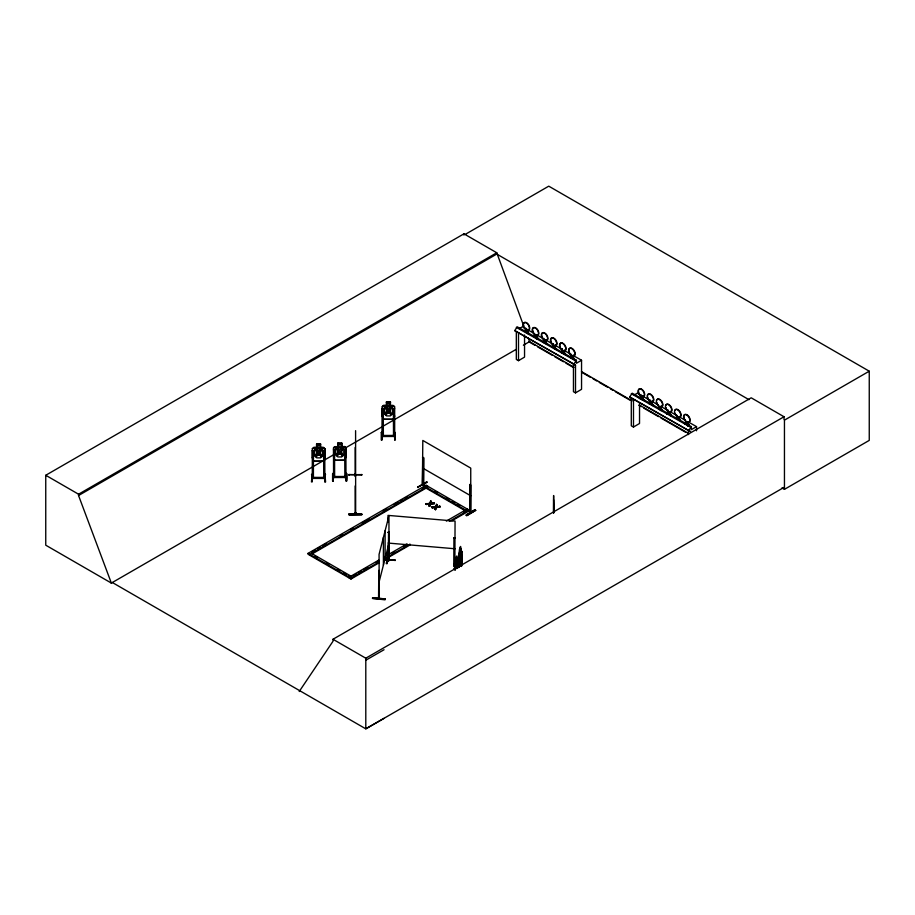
<?xml version="1.0" encoding="UTF-8"?>
<svg xmlns="http://www.w3.org/2000/svg" width="915" height="915" viewBox="0 0 915 915"><rect width="100%" height="100%" fill="white"/><g stroke="black" fill="none" stroke-linecap="round" stroke-linejoin="round"><path stroke-width="1.37" d="M528.115 329.514L528.195 333.392M537.025 339.03L537.197 335.897M546.278 339.785L545.9 343.617M555.371 344.921L555.313 349.061M564.532 353.922L564.452 350.056L564.372 354.002M573.636 359.16L573.533 355.18M651.789 404.865L652.178 401.033M679.433 416.428L679.525 420.408M688.515 422.799L688.16 425.544M349.015 474.53L349.015 475.102L349.015 474.508L361.734 474.896M361.734 475.057L361.734 474.462M543.304 342.633L543.933 338.459M552.992 347.311L553.015 343.582L552.729 347.345L554.479 348.203M562.085 351.211L562.096 348.718M570.686 358.04L571.177 355.1M640.729 394.571L640.82 398.437M649.822 399.706L649.192 403.881M658.892 408.559L658.892 406.077A4.392 2.562 59.5 0 0 662.769 405.597A4.392 2.562 59.5 0 0 660.55 399.947A4.392 2.562 59.5 0 0 656.696 400.312M667.984 409.966L668.076 414.072M676.688 418.933L677.066 416.348M686.239 424.103L686.147 421.472M388.966 559.728C389.779 559.442 388.074 562.176 388.555 560.026M388.36 559.831L388.555 559.019M372.531 598.376L385.032 599.84L385.135 598.856L372.531 597.884L385.124 598.913M385.124 599.336L372.519 598.433L372.542 597.827M459.25 566.843L461.069 562.382L461.389 558.333M459.387 566.854L461.206 562.405L461.526 558.356M457.18 567.7L456.528 565.173L457.1 559.889L456.345 564.864L455.819 563.011L455.51 563.731L455.807 568.764M687.989 425.91L688.423 425.258M456.059 568.638L456.322 566.431L457.02 568.135M469.624 512.366C471.122 508.992 469.578 513.967 470.539 512.846L470.745 484.939L469.933 484.47L469.624 512.434L469.933 484.47M469.933 512.148L470.745 512.617L470.745 468.114L422.81 440.447L422.387 485.11L422.81 457.26L423.634 457.729L423.634 485.407L423.005 484.939M454.675 569.141C454.172 566.774 457.077 550.155 456.608 559.534L457.088 565.859M458.587 565.379C456.128 567.815 461.858 535.264 460.382 550.521L460.874 556.835L459.467 562.919L458.975 561.364M459.57 552.683L459.044 566.591M355.169 474.816C356.564 479.128 353.201 471.5 355.603 474.816M355.146 485.957L355.157 514.379L355.592 512.629M379.222 597.792C377.54 596.832 380.674 597.621 378.558 598.879L378.799 570.491L379.222 598.799L379.073 554.364L388.978 515.648L388.898 560.723M379.233 570.525L378.638 571.143M388.543 532.427L388.337 560.735M387.994 532.198L389.138 532.29L387.937 532.45M388.154 559.808L386.954 563.629L386.244 563.571L387.788 557.441M388.635 556.206L386.954 563.629M388.154 558.699L388.726 556.354M387.869 558.859C390.613 557.853 388.555 561.833 388.04 559.854M379.348 597.278L378.593 597.792L379.279 597.221M379.233 598.204L379.165 598.787M383.705 559.637L395.166 560.152M453.932 537.826L455.064 537.917L453.932 537.826L453.76 565.779L453.794 564.475L454.858 564.898M453.76 565.779L454.08 564.429M453.989 565.802L455.201 565.607M454.275 569.359L455.167 565.15L454.275 569.359L454.972 569.416L455.11 566.602M455.338 565.676L454.366 569.221M379.073 582.043L388.978 543.327M689.292 426.23L689.292 425.075L688.034 425.486M429.673 506.395L430.599 503.57L434.419 503.078L434.419 503.65L430.599 504.142L429.673 506.395L428.952 505.972L430.725 500.94L431.445 501.935L430.725 503.673L434.419 503.65M435.506 509.758L436.432 506.933L440.252 506.441L436.432 507.516L435.506 509.758L434.785 508.763L435.529 507.001L431.766 507.024L432.452 507.997L435.529 507.573L436.558 504.314L437.279 505.309L436.558 504.314M428.952 505.972L430.725 500.94M436.558 504.886L435.654 507.104L431.766 507.608M455.853 558.493L456.436 557.086L455.853 559.625M459.627 549.469L460.222 548.074L459.627 550.613M455.029 563.274L457.443 557.761L456.768 559.362M461.549 560.929L461.217 548.748L460.542 550.35M458.815 554.261L461.217 548.748M458.884 557.59L458.884 567.277M457.923 560.964L457.763 560.266L457.923 567.883M461.709 551.951L461.549 551.242L461.709 564.406M323.361 461.149L324.745 457.775M312.37 457.786L313.662 461.251L323.453 461.251L324.882 457.786M345.87 456.86L344.486 460.154L334.787 460.348L333.506 456.882M393.141 419.184L394.674 415.833L393.244 419.299L383.454 419.299L382.161 415.833L382.161 406.706L383.488 405.482L386.336 405.482M430.599 504.142L431.445 501.363M434.785 509.346L435.529 507.573M437.279 504.725L436.558 506.464L440.252 506.441M417.64 487.249L427.031 481.782L417.595 487.295L427.031 482.365M418.041 487.02L418.098 487.581M660.63 410.343L661.305 409.954L660.802 410.275M573.453 364.044L573.453 391.723L575.501 392.878L575.501 365.199L514.71 330.612L517.227 326.815L576.404 360.247L576.404 363.278L581.551 360.236L572.916 355.363M575.501 365.199L573.888 364.044L576.404 360.247M629.68 396.984L690.47 431.583L629.68 396.984L632.196 393.198L691.374 426.63L691.374 429.661L696.521 426.619L689.132 422.444M688.858 430.427L691.374 426.63M423.634 457.729L423.416 485.636C425.109 485.133 421.186 483.051 423.325 484.573M470.848 511.657L470.253 511.782M312.084 474.073L312.164 481.942L311.466 481.942L312.084 474.462M333.209 473.169L332.591 473.696L332.591 481.038L333.3 481.038L333.3 476.235M332.591 481.016L333.209 480.89M382.218 435.151L383.339 435.151L383.374 436.444L383.236 408.513L382.093 408.513L381.955 439.989L381.246 439.989L381.269 432.589L381.864 432.509M381.841 439.898L381.955 432.074M527.543 333.563L528.161 333.3L525.473 331.951L525.759 328.188M355.157 475.091L355.031 475.743M554.959 348.958L555.085 345.092M561.696 352.755L561.81 348.89M312.164 477.138L312.164 478.408M312.164 478.145L324.882 478.145M323.464 477.138L324.882 477.138M333.3 477.241L346.007 477.241M381.955 435.185L382.218 436.524L394.537 436.444L394.399 435.105L393.519 435.151M344.589 476.235L346.007 476.235M344.589 477.241L345.744 477.207M312.37 448.739L313.708 447.446L316.544 447.446L316.544 444.038L320.719 444.118L320.582 447.641L322.663 448.773L322.663 455.132L320.582 457.855L316.682 457.855L314.6 455.132L314.6 448.773L316.682 447.641L316.682 444.152L320.582 444.233M312.518 448.785L313.765 447.641M333.643 447.87L334.89 446.646L337.807 446.646M382.298 406.832L383.557 405.677M534.452 337.155L534.554 333.495M573.19 359.16L573.248 355.352M685.873 421.598L685.964 423.942M313.41 477.424L313.502 478.454M382.093 436.192L394.674 436.192M381.99 435.471L394.674 435.437M323.601 477.138L323.727 478.476L323.601 450.466M324.711 477.424L312.164 477.39M324.711 478.431L312.301 478.408L312.301 450.466M324.882 478.408L324.745 448.693M333.426 477.241L334.707 477.241M334.535 476.509L346.007 476.486M334.627 477.55L334.57 449.562M519.285 328.622L522.374 326.804L533.468 333.071M536.499 339.03L537.734 338.024L537.734 338.882M516.323 331.768L516.323 359.446L518.496 360.682L524.547 357.113L524.547 334.97M563.754 354.437L564.978 353.419M575.501 392.878L581.551 389.31L581.551 360.236M634.255 395.006L637.343 393.187L649.673 400.152M639.391 398.585L640.877 397.716L640.877 398.871M660.31 410.412L661.785 409.531L662.037 410.824M660.561 410.549L662.037 409.68M631.293 398.151L631.293 425.83L633.477 427.053L639.528 423.485L639.528 402.726M666.646 413.992L668.133 413.111L668.385 414.118M666.898 414.129L668.385 413.26M684.82 424.251L686.296 423.382L686.547 424.388M687.817 425.944L689.292 425.075M422.81 484.939L422.547 484.195M423.748 484.401L423.256 485.591M466.284 515.259L475.205 509.609L466.227 514.79L466.73 515.66L475.64 510.364L466.73 515.66M466.227 515.374L475.217 510.044M111.401 583.095L45.75 545.191L45.75 475.274L463.962 233.828L496.765 252.769L523.609 325.694M465.197 234.412L548.76 186.168L869.25 371.193L869.25 440.39L784.452 489.342L781.982 487.924M45.75 475.274L78.553 494.214L496.765 252.769M384.037 718.355L365.794 728.832L112.351 582.512L111.356 583.072L78.553 495.518L496.765 254.061L748.985 399.683M111.356 583.072L333.964 454.561M345.104 448.121L515.957 349.484M523.38 345.195L529.579 341.615L574.06 367.304M379.256 562.714L350.983 579.035L308.035 554.25L308.035 553.381L426.047 485.247L468.995 510.032L468.995 510.902L451.781 520.841M311.729 552.111L315.412 549.984M317.871 548.565L320.33 547.147M322.789 545.729L326.472 543.601M340.003 535.79L342.462 534.371M351.063 529.408L353.522 527.989M362.123 523.014L369.5 518.759M383.03 510.947L386.713 508.82M394.091 504.565L397.773 502.438M400.232 501.008L402.692 499.59M405.151 498.172L407.61 496.754M422.364 488.233L424.823 486.814M312.244 553.838L426.573 487.832M378.741 560.129L349.233 577.159L349.233 578.028M384.883 556.583L407.015 543.807M446.348 521.093L467.245 509.026L467.245 509.895M352.916 575.901L356.61 573.774M359.069 572.355L361.528 570.937M363.987 569.507L367.67 567.38M376.282 562.416L378.741 560.998M392.26 553.186L394.72 551.768M403.321 546.804L405.78 545.386M463.562 512.023L466.021 510.604M308.035 553.381L350.983 578.177L379.256 561.844M384.174 559.008L409.989 544.105M449.322 521.39L468.995 510.032M384.174 559.877L409.989 544.974M299.205 691.523L332.991 641.278L332.991 639.265L751.204 397.808L784.018 416.748L784.018 419.573M332.991 639.265L365.794 658.205L784.018 416.748M869.25 371.193L784.452 420.157L784.452 489.342M784.018 487.375L365.794 728.832L365.794 658.205M365.794 660.218L384.037 649.742M389.138 532.29L388.921 560.289M454.858 565.905L455.064 521.093L387.994 515.385L387.994 522.293M355.649 475.182L355.112 475.8L355.592 475.079M355.592 513.292L355.592 512.549M543.636 338.63L543.636 342.21L546.186 343.48M561.81 352.481L564.441 353.773L562.085 352.447M573.248 358.943L570.891 357.616L570.891 354.025M649.627 403.412L649.524 399.866M676.78 415.273L676.883 418.818M378.799 598.17L378.799 570.491M393.519 435.105L393.519 436.524L393.393 408.513L394.537 408.513M454.961 565.87L453.863 565.756M652.166 404.75L651.88 401.205M430.725 503.09L434.419 503.078M425.933 503.662L429.695 503.639L425.933 504.234L429.821 503.159M425.933 504.234L429.695 504.211M440.252 507.024L436.432 507.516M431.766 507.024L435.654 506.521M334.627 476.543L333.334 476.521M658.811 408.536L658.617 406.203M469.955 511.073L470.699 511.519M470.379 512.8L470.299 511.76M388.04 558.836L389.138 558.962L388.337 559.728M355.157 447.481L355.169 475.903M349.015 474.702L361.722 474.611M349.027 513.83L361.734 513.875L361.734 514.756L349.027 514.813L349.027 513.921M361.734 514.653L349.027 514.813M386.336 402.165L390.511 402.165M390.511 405.482L393.198 405.482L394.674 406.775L394.674 439.989L395.372 439.989L394.754 432.509M394.537 406.82L393.141 405.597L383.488 405.482M382.093 408.776L383.236 408.776M393.393 408.776L394.537 408.776M394.674 432.074L394.788 439.898M381.246 432.646L381.955 432.646M394.674 432.646L395.36 432.589M383.374 435.723L393.256 435.723M341.844 443.215L337.669 443.135L337.669 446.612M337.807 443.318L341.707 443.318M341.707 446.646L344.543 446.531L346.007 447.732L346.007 456.962L344.578 460.348L334.787 460.268L333.643 456.86L333.643 447.79M334.89 446.726L344.486 446.726M320.719 447.446L323.418 447.446L324.882 448.727M313.708 447.526L323.418 447.526L324.745 448.773M333.426 449.814L334.57 449.814M344.726 449.814L345.87 449.814M312.301 450.729L313.445 450.729M323.601 450.729L324.745 450.729M313.662 461.251L323.453 461.171M346.007 473.696L346.716 473.673L346.716 481.038L346.007 481.038L346.099 473.169M324.882 474.027L324.997 481.85M311.466 474.611L312.164 474.611M324.882 474.611L325.58 474.611M334.707 476.772L344.589 476.772M333.334 477.527L346.007 477.493L345.87 447.778M313.582 477.687L323.464 477.687M324.997 474.508L325.58 481.942L324.882 481.942L324.905 474.027M553.621 499.762L554.055 512.491M344.863 476.155L344.589 477.493M334.833 446.612L333.506 447.835L333.563 477.573L333.472 476.509M456.059 561.524L456.059 562.096M388.154 558.802C387.034 561.467 388.692 558.562 389.001 559.054M383.911 559.477L395.097 560.392M387.994 543.053L455.064 548.771M344.863 477.527L344.726 449.562M459.433 549.263L459.604 552.717M458.792 554.181L458.449 556.206M457.717 567.426L457.614 558.219L457.5 567.826M455.659 558.276L455.27 570.068M454.949 564.498L453.76 564.772M313.445 477.138L313.41 478.431L313.445 450.466M528.012 333.22L525.473 331.951M546.186 343.491L543.636 342.21M571.166 357.582L573.533 358.897M688.412 425.269L688.229 421.735M355.1 474.874L355.02 474.233M346.648 473.627C347.243 483.749 345.47 483.28 346.099 473.558M537.185 338.367L534.554 337.075L536.911 338.413L536.911 334.821M676.78 418.853L678.541 419.722M686.742 424.423L688.503 425.281L687.325 422.753M537.162 335.165L543.327 338.642M545.798 340.037L553.198 344.223M555.657 345.607L561.821 349.095M564.292 350.491L570.457 353.968M652.143 401.548L658.308 405.025M660.767 406.42L666.932 409.897M665.788 407.301A4.392 2.562 59.5 0 0 670.615 412.047L676.803 415.479M679.262 416.863L685.427 420.351M516.323 327.353L575.501 360.785M643.622 399.272L643.874 400.564M680.211 419.939L679.959 420.66M687.382 424.857L689.041 425.795L689.041 424.926M631.293 393.725L690.47 427.168M514.71 330.612L573.888 364.044M422.501 457.443L423.325 457.912M469.624 484.653L470.436 485.122M475.171 509.586L475.663 510.433M423.325 485.579L422.501 485.122L422.719 483.875M581.482 371.582L632.151 400.839M639.562 405.116L688.995 433.653M528.87 341.787L535.046 345.355M537.517 346.774L552.328 355.329M554.799 356.759L563.446 361.745M565.916 363.175L573.316 367.453M581.963 372.439L590.61 377.426M593.08 378.856L596.786 380.995M599.245 382.424L607.892 387.411M610.362 388.841L612.833 390.259M615.303 391.689L630.115 400.244M638.762 405.231L641.232 406.66M643.702 408.079L658.514 416.634M660.985 418.063L685.678 432.315M422.81 468.125L470.745 495.793M435.197 491.389L437.667 492.808M446.291 497.794L448.762 499.213M452.456 501.351L454.927 502.781M457.386 504.199L459.856 505.618M430.725 501.523L431.445 501.935M428.952 505.4L429.673 505.823M434.785 508.763L435.506 509.186M311.535 553.381L350.983 576.153L350.983 577.022L348.512 575.592M315.229 556.377L317.699 557.807M326.323 562.782L328.794 564.212M337.418 569.187L339.888 570.617M343.582 572.744L346.053 574.174M346.007 447.812L344.543 446.531M643.131 399.683C641.381 388.738 645.83 404.533 640.443 398.322L640.443 394.742M461.08 548.726L461.274 565.733M457.306 557.75L457.717 558.356M382.298 415.822L383.557 419.184M528.081 337.635L529.579 341.615M355.592 475.16L355.603 475.823M355.02 512.709L355.603 513.372L355.661 512.709L355.661 514.356L355.592 430.668M696.521 426.619L696.521 430.771M688.423 430.427L688.423 434.579M686.296 423.382L686.296 424.537M679.136 416.6L679.136 420.179M671.13 415.959L670.878 414.667L670.878 415.524M670.055 415.044L670.34 411.304L670.329 415.021L667.698 413.729L667.698 410.137M668.133 413.111L668.133 414.266M661.785 409.531L661.785 410.4M652.955 405.7L652.704 404.396L652.704 405.265M633.477 399.386L633.477 427.053M574.323 359.847L574.071 358.554L574.071 359.412M565.241 353.556L565.241 354.711M556.148 349.576L555.897 348.283L555.897 349.153M553.621 513.212L553.621 495.53L553.484 512.789M547.067 344.452L546.815 343.148L546.815 344.017M545.992 339.957L545.992 343.537M537.986 338.161L537.986 339.316M528.893 334.181L528.641 332.888L528.641 333.746M527.829 329.686L527.829 333.266M518.496 333.003L518.496 360.682M470.116 511.142L470.07 512.171M463.962 233.828L463.962 235.121M461.972 551.31L461.972 565.15M461.549 563.697L461.549 566.465M460.542 546.941L460.519 550.533M459.319 557.647L459.319 567.334M458.621 556.194L458.621 566.534M458.198 560.323L458.198 567.243M456.768 555.954L456.734 559.557M456.608 567.025L456.608 560.666L455.681 562.851L455.681 566.671M454.949 564.532L454.847 570.011M439.566 506.052L439.566 506.624M433.733 502.678L433.733 503.261M432.452 507.425L432.452 507.997M427.797 487.123L427.797 486.254L309.785 554.387L309.785 555.256M426.619 504.051L426.619 504.634M426.047 485.247L426.047 486.105M395.086 559.98L395.074 560.563M393.244 419.299L383.454 419.299M388.383 544.311L388.36 560.838M387.937 547.891L387.937 560.129M385.112 530.757L385.112 558.436M383.408 537.414L383.408 565.093M350.983 578.177L350.983 579.035M341.844 443.135L341.844 446.612M341.707 443.237L341.707 446.726L343.788 447.858L343.788 454.217L341.707 456.94L337.807 456.94L335.725 454.217L335.725 447.858L337.807 446.726L337.807 443.237M333.117 477.298L333.117 480.97M324.882 448.647L324.882 457.866M312.37 448.659L312.37 457.866M78.553 494.214L78.553 495.518M568.878 350.193A4.392 2.562 59.5 0 1 572.012 348.386A4.392 2.562 59.5 0 1 575.158 353.75A4.392 2.562 59.5 0 1 572.012 355.558M571.2 354.974A4.392 2.562 59.5 0 1 568.981 351.188M560.209 347.094A4.392 2.562 59.5 0 1 562.656 343.114A4.392 2.562 59.5 0 1 565.882 349.736A4.392 2.562 59.5 0 1 560.712 348.123M551.127 341.97A4.392 2.562 59.5 0 1 553.575 337.978A4.392 2.562 59.5 0 1 556.789 344.6A4.392 2.562 59.5 0 1 551.619 342.988M543.945 339.579A4.392 2.562 59.5 0 1 542.355 332.911A4.392 2.562 59.5 0 1 547.605 336.663A4.392 2.562 59.5 0 1 544.757 340.163M523.872 326.563A4.392 2.562 59.5 0 1 526.319 322.583A4.392 2.562 59.5 0 1 529.533 329.206A4.392 2.562 59.5 0 1 524.364 327.593M683.951 417.572A4.392 2.562 59.5 0 1 686.719 414.621A4.392 2.562 59.5 0 1 690.116 420.431A4.392 2.562 59.5 0 1 686.17 421.358M685.415 420.568A4.392 2.562 59.5 0 1 684.271 418.613M674.87 410.583A4.392 2.562 59.5 0 1 678.713 410.217A4.392 2.562 59.5 0 1 680.932 415.868A4.392 2.562 59.5 0 1 677.089 416.222M676.334 415.444A4.392 2.562 59.5 0 1 675.179 413.477M647.511 396.046A4.392 2.562 59.5 0 1 650.645 394.239A4.392 2.562 59.5 0 1 653.79 399.592A4.392 2.562 59.5 0 1 650.645 401.411M649.833 400.827A4.392 2.562 59.5 0 1 647.614 397.041M665.788 405.448A4.392 2.562 59.5 0 1 670.615 406.168A4.392 2.562 59.5 0 1 670.615 412.047M658.16 405.173A4.392 2.562 59.5 0 1 656.696 402.165M641.564 396.275A4.392 2.562 59.5 0 1 638.613 389.79A4.392 2.562 59.5 0 1 643.577 391.082A4.392 2.562 59.5 0 1 643.131 396.687M661.259 406.168L660.973 409.92L661.259 406.168M459.284 554.719L459.902 557.155L459.261 562.736L460.096 557.407C461.606 566.431 460.817 539.839 460.119 555.851L459.604 553.987L459.284 554.719M355.031 513.635L355.729 514.219L355.031 513.635M322.286 456.471L320.936 456.585L318.649 453.291C317.128 458.289 311.878 457.626 317.757 452.548C312.209 447.744 317.025 447.012 318.58 451.77C320.09 447.023 325.191 447.698 319.484 452.57L322.286 456.471M343.411 455.567L342.061 455.67L339.774 452.387C337.99 457.443 333.186 456.654 338.882 451.633C333.334 446.84 338.15 446.097 339.705 450.866C341.215 446.12 346.316 446.795 340.609 451.655L343.411 455.567M392.066 414.518L390.728 414.621L388.44 411.338C386.919 416.336 381.669 415.662 387.548 410.583C382.001 405.791 386.816 405.048 388.372 409.817C389.882 405.071 394.983 405.745 389.275 410.618L392.066 414.518M460.382 551.654L459.467 553.838L459.467 560.197L460.382 558.013L460.382 551.654M392.455 413.168L390.362 415.902L386.473 415.902L384.392 413.168L384.392 406.82L386.473 405.677L386.336 402.085L390.511 402.085L390.362 405.677L392.455 406.82L392.455 413.168M361.734 514.264L349.027 514.379L361.734 514.322M389.676 402.84L387.171 402.84L387.171 403.984L389.676 403.984L389.676 402.84M390.362 406.82L386.473 406.82L386.473 413.168L390.362 413.168L390.362 406.82M341.009 443.889L338.504 443.889L338.504 445.022L341.009 445.022L341.009 443.889M319.884 444.804L317.379 444.804L317.379 445.937L319.884 445.937L319.884 444.804M341.707 447.858L337.807 447.858L337.807 454.217L341.707 454.217L341.707 447.858M320.582 448.773L316.682 448.773L316.682 455.132L320.582 455.132L320.582 448.773M465.506 510.032L426.047 487.26L426.047 488.13L465.506 510.902L465.506 510.032M568.695 351.36A4.392 2.562 59.5 0 0 573.945 355.935A4.392 2.562 59.5 0 0 572.538 349.141A4.392 2.562 59.5 0 0 568.695 351.36M559.603 346.225A4.392 2.562 59.5 0 0 564.864 350.8A4.392 2.562 59.5 0 0 563.457 344.006A4.392 2.562 59.5 0 0 559.603 346.225M532.644 330.658A4.392 2.562 59.5 0 0 537.894 335.233A4.392 2.562 59.5 0 0 536.487 328.439A4.392 2.562 59.5 0 0 532.644 330.658M532.347 330.83A4.392 2.562 59.5 0 0 537.608 335.405A4.392 2.562 59.5 0 0 536.201 328.611A4.392 2.562 59.5 0 0 532.347 330.83M550.521 341.089A4.392 2.562 59.5 0 0 555.771 345.664A4.392 2.562 59.5 0 0 554.364 338.87A4.392 2.562 59.5 0 0 550.521 341.089M541.44 335.954A4.392 2.562 59.5 0 0 546.69 340.54A4.392 2.562 59.5 0 0 545.283 333.735A4.392 2.562 59.5 0 0 541.44 335.954M523.266 325.694A4.392 2.562 59.5 0 0 528.515 330.269A4.392 2.562 59.5 0 0 527.109 323.475A4.392 2.562 59.5 0 0 523.266 325.694M683.665 417.743A4.392 2.562 59.5 0 0 688.915 422.318A4.392 2.562 59.5 0 0 687.508 415.513A4.392 2.562 59.5 0 0 683.665 417.743M674.584 412.608A4.392 2.562 59.5 0 0 679.834 417.183A4.392 2.562 59.5 0 0 678.427 410.389A4.392 2.562 59.5 0 0 674.584 412.608M647.328 397.202A4.392 2.562 59.5 0 0 652.578 401.788A4.392 2.562 59.5 0 0 651.171 394.983A4.392 2.562 59.5 0 0 647.328 397.202M665.491 407.472A4.392 2.562 59.5 0 0 670.752 412.047A4.392 2.562 59.5 0 0 669.345 405.254A4.392 2.562 59.5 0 0 665.491 407.472M656.41 402.337A4.392 2.562 59.5 0 0 661.671 406.912A4.392 2.562 59.5 0 0 660.253 400.118A4.392 2.562 59.5 0 0 656.41 402.337M638.247 392.078A4.392 2.562 59.5 0 0 643.497 396.653A4.392 2.562 59.5 0 0 642.09 389.847A4.392 2.562 59.5 0 0 638.247 392.078"/></g></svg>
